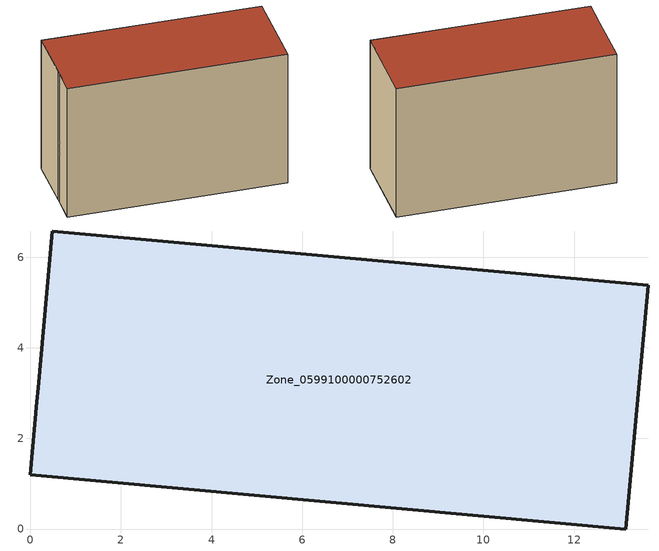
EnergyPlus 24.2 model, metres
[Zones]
Zone_0599100000752602
 floor ground (C_G): 0.15,2.8 0.17,3.11 0.49,6.58 13.64,5.38 13.14,0 0,1.2 z0
 wall outside (C_F): 0.49,6.58 0.17,3.11 0.15,2.8 0,1.2 13.14,0 13.64,5.38 0.49,6.58 z0:8.75
 roof outside (C_R): 0.17,3.11 0.15,2.8 0,1.2 13.14,0 13.64,5.38 0.49,6.58 z8.75
[BUILDING]
Pand.0599100000752602: North Axis=0; Terrain=City; Loads Convergence Tolerance Value=0.04; Temperature Convergence Tolerance Value=0.4; Solar Distribution=FullExterior; Maximum Number of Warmup Days=25; Minimum Number of Warmup Days=1
[Site:Location]
Rotterdam.The.Hague.AP_ZH_NLD Design_Conditions: Latitude=51.96; Longitude=4.45; Time Zone=1; Elevation=-4.5
[SITE:GROUNDTEMPERATURE:BUILDINGSURFACE]
18, 18, 18, 18, 18, 18, 18, 18, 18, 18, 18, 18
[MATERIAL] Thermal Absorptance=0.9; Solar Absorptance=0.7; Visible Absorptance=0.7
Name | Roughness | Thickness | Conductivity | Density | Specific Heat
G.TI.2006-2014 | MediumSmooth | 0.15 | 0.06 | 540 | 1210
F.TI.2006-2014 | Rough | 0.3 | 0.12 | 1920 | 840
R.TI.2006-2014 | MediumRough | 0.2 | 0.08 | 1500 | 1000
[CONSTRUCTION]
C_G: G.TI.2006-2014
C_F: F.TI.2006-2014
C_R: R.TI.2006-2014
[ZONE]
Zone_0599100000752602: Type=1; Multiplier=1; Ceiling Height=Autocalculate; Volume=Autocalculate; Floor Area=autocalculate; Part of Total Floor Area=Yes
[ZONEINFILTRATION:DESIGNFLOWRATE]
Infil_Zone_0599100000752602: Zone or ZoneList or Space or SpaceList=Zone_0599100000752602; Schedule=AlwaysOn; Design Flow Rate Calculation Method=Flow/Area; Flow Rate per Floor Area=0.0015; Constant Term Coefficient=1; Temperature Term Coefficient=0; Velocity Term Coefficient=0; Velocity Squared Term Coefficient=0
[HVACTEMPLATE:ZONE:IDEALLOADSAIRSYSTEM]
Zone_0599100000752602: Maximum Heating Supply Air Temperature=50; Minimum Cooling Supply Air Temperature=13; Maximum Heating Supply Air Humidity Ratio=0.0156; Minimum Cooling Supply Air Humidity Ratio=0.0077; Heating Limit=NoLimit; Cooling Limit=NoLimit; Dehumidification Control Type=ConstantSensibleHeatRatio; Cooling Sensible Heat Ratio=0.7; Dehumidification Setpoint=60; Humidification Control Type=None; Humidification Setpoint=30; Outdoor Air Method=None; Outdoor Air Flow Rate per Person=0.00944; Outdoor Air Flow Rate per Zone Floor Area=0; Outdoor Air Flow Rate per Zone=0; Demand Controlled Ventilation Type=None; Outdoor Air Economizer Type=NoEconomizer; Heat Recovery Type=None; Sensible Heat Recovery Effectiveness=0.7; Latent Heat Recovery Effectiveness=0.65
[ZONECONTROL:THERMOSTAT]
ThermostatControl_Zone_0599100000752602: Zone or ZoneList=Zone_0599100000752602; Control Type Schedule=DualSetpointControlType; Control 1=Thermostat_Zone_0599100000752602; Temperature Difference Between Cutout And Setpoint=0
[THERMOSTATSETPOINT:DUALSETPOINT]
Thermostat_Zone_0599100000752602: Heating Setpoint Temperature Schedule=HeatingSetpoint_Zone_0599100000752602; Cooling Setpoint Temperature Schedule=CoolingSetpoint_Zone_0599100000752602
[SCHEDULE:COMPACT]
HeatingSetpoint_Zone_0599100000752602: Through: 12/31, For: AllDays, Until: 24:00, 21
CoolingSetpoint_Zone_0599100000752602: Through: 12/31, For: AllDays, Until: 24:00, 24
DualSetpointControlType: Through: 12/31, For: AllDays, Until: 24:00, 4
AlwaysOn: Through: 12/31, For: AllDays, Until: 24:00, 1
